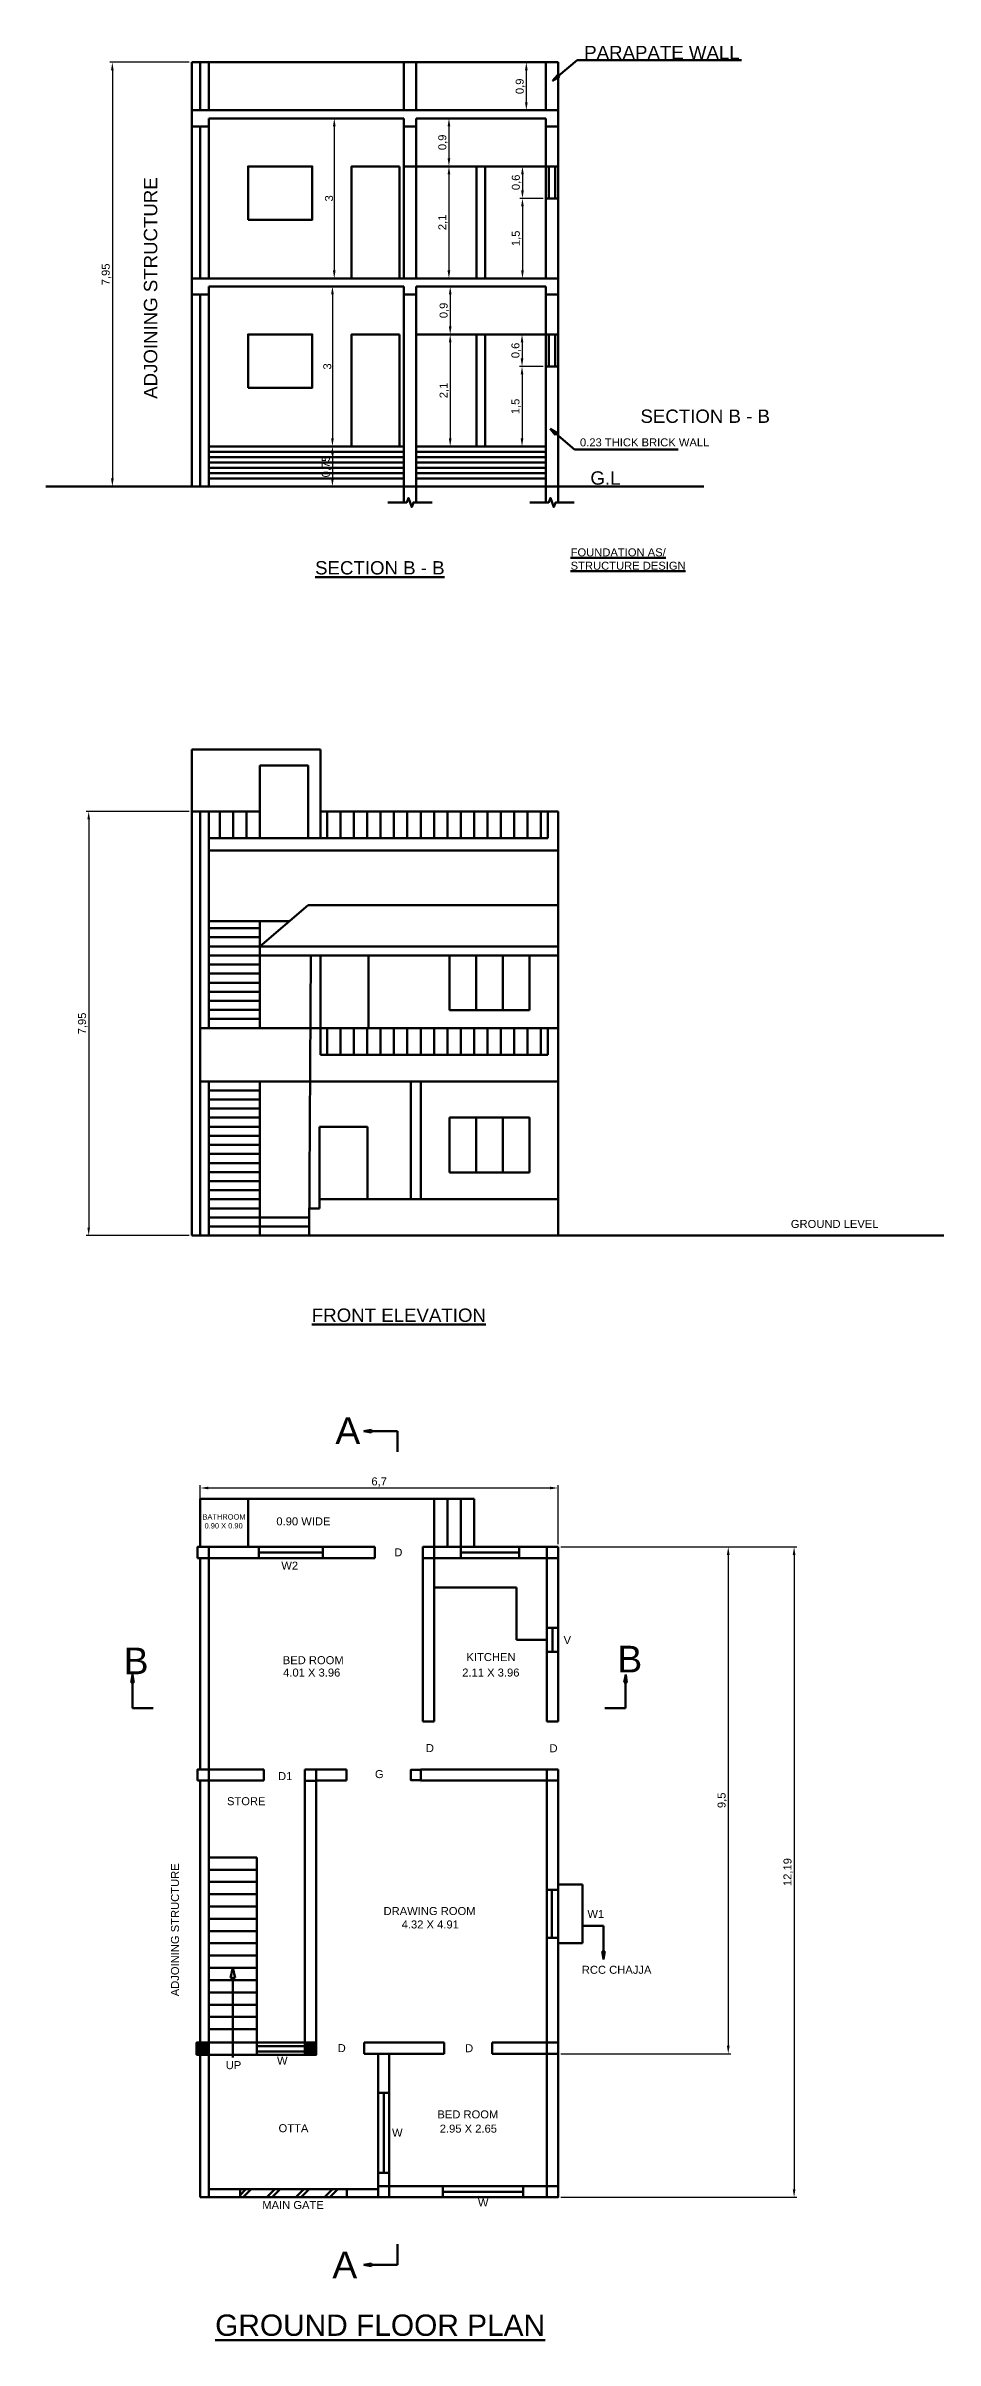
# Model space of a CAD drawing. Header units: metres. Extents: x 1078 to 2200, y 981 to 1979.
# Drawn here: x 1077.7 to 1094.35, y 981.43 to 1024.43 of the extents above; entities that cross this region are included whole.
import ezdxf

# ---------------------------------------------------------------- set-up
doc = ezdxf.new("R2010")
doc.units = ezdxf.units.M
doc.layers.add('wall', color=7, linetype='Continuous', lineweight=50, plot=False)
doc.styles.get("Standard").update_dxf_attribs({"font": 'arial.ttf'})
doc.dimstyles.new('ISO-25', dxfattribs={"dimtxt": 0.15, "dimasz": 0.15, "dimexe": 0.05, "dimexo": 0.05, "dimgap": 0.02, "dimtad": 1, "dimtxsty": 'Standard', "dimcen": 2.5, "dimadec": 0, "dimazin": 0, "dimtfac": 1, "dimtmove": 0, "dimatfit": 3, "dimfxl": 1, "dimarcsym": 0})
pattern_1 = [(0, (0, 0), (0, 6.985), [5.08, -1.905]), (90, (0, 0), (-6.985, 4e-16), [5.08, -1.905])]

# ---------------------------------------------------------------- blocks, each defined once
blk = doc.blocks.new('*D1')
at = {"layer": 'Defpoints', "color": 0, "transparency": 16777216}
for p in [(1087.294, 996.298), (1087.294, 986.798), (1090.48, 986.798)]:
    blk.add_point(p, dxfattribs=at)
at = {"layer": 'wall', "color": 0, "lineweight": -2, "transparency": 16777216}
for p, q in [((1087.344, 996.298), (1090.53, 996.298)), ((1090.48, 996.148), (1090.48, 986.948)), ((1087.344, 986.798), (1090.53, 986.798))]:
    blk.add_line(p, q, dxfattribs=at)
at = {"layer": 'wall', "color": 0, "transparency": 16777216}
for points in [[(1090.455, 996.148), (1090.505, 996.148), (1090.48, 996.298)], [(1090.455, 986.948), (1090.505, 986.948), (1090.48, 986.798)]]:
    blk.add_solid(points, dxfattribs=at)
at = {"layer": 'wall', "color": 0, "transparency": 16777216, "insert": (1090.369, 991.548), "char_height": 0.15, "attachment_point": 5, "rotation": 90}
blk.add_mtext('9,5', dxfattribs=at)
blk = doc.blocks.new('*D2')
at = {"layer": 'Defpoints', "color": 0, "transparency": 16777216}
for p in [(1087.294, 996.298), (1087.294, 984.108), (1091.713, 984.108)]:
    blk.add_point(p, dxfattribs=at)
at = {"layer": 'wall', "color": 0, "lineweight": -2, "transparency": 16777216}
for p, q in [((1087.344, 996.298), (1091.763, 996.298)), ((1091.713, 996.148), (1091.713, 984.258)), ((1087.344, 984.108), (1091.763, 984.108))]:
    blk.add_line(p, q, dxfattribs=at)
at = {"layer": 'wall', "color": 0, "transparency": 16777216}
for points in [[(1091.688, 996.148), (1091.738, 996.148), (1091.713, 996.298)], [(1091.688, 984.258), (1091.738, 984.258), (1091.713, 984.108)]]:
    blk.add_solid(points, dxfattribs=at)
at = {"layer": 'wall', "color": 0, "transparency": 16777216, "insert": (1091.603, 990.203), "char_height": 0.15, "attachment_point": 5, "rotation": 90}
blk.add_mtext('12,19', dxfattribs=at)
blk = doc.blocks.new('*D5')
at = {"layer": 'Defpoints', "color": 0, "transparency": 16777216}
for p in [(1087.294, 997.402), (1080.594, 996.298), (1087.294, 996.298)]:
    blk.add_point(p, dxfattribs=at)
at = {"layer": 'wall', "color": 0, "lineweight": -2, "transparency": 16777216}
for p, q in [((1080.594, 996.348), (1080.594, 997.452)), ((1080.744, 997.402), (1087.144, 997.402)), ((1087.294, 996.348), (1087.294, 997.452))]:
    blk.add_line(p, q, dxfattribs=at)
at = {"layer": 'wall', "color": 0, "transparency": 16777216}
for points in [[(1080.744, 997.427), (1080.744, 997.377), (1080.594, 997.402)], [(1087.144, 997.427), (1087.144, 997.377), (1087.294, 997.402)]]:
    blk.add_solid(points, dxfattribs=at)
at = {"layer": 'wall', "color": 0, "transparency": 16777216, "insert": (1083.944, 997.512), "char_height": 0.15, "attachment_point": 5}
blk.add_mtext('6,7', dxfattribs=at)
blk = doc.blocks.new('*D20')
at = {"layer": 'Defpoints', "color": 0, "transparency": 16777216}
for p in [(1080.434, 1010.083), (1078.505, 1002.133), (1080.434, 1002.133)]:
    blk.add_point(p, dxfattribs=at)
at = {"layer": 'wall', "color": 0, "lineweight": -2, "transparency": 16777216}
for p, q in [((1080.384, 1010.083), (1078.455, 1010.083)), ((1078.505, 1009.933), (1078.505, 1002.283)), ((1080.384, 1002.133), (1078.455, 1002.133))]:
    blk.add_line(p, q, dxfattribs=at)
at = {"layer": 'wall', "color": 0, "transparency": 16777216}
for points in [[(1078.48, 1009.933), (1078.53, 1009.933), (1078.505, 1010.083)], [(1078.48, 1002.283), (1078.53, 1002.283), (1078.505, 1002.133)]]:
    blk.add_solid(points, dxfattribs=at)
at = {"layer": 'wall', "color": 0, "transparency": 16777216, "insert": (1078.395, 1006.108), "char_height": 0.15, "attachment_point": 5, "rotation": 90}
blk.add_mtext('7,95', dxfattribs=at)
blk = doc.blocks.new('*D21')
at = {"layer": 'Defpoints', "color": 0, "transparency": 16777216}
for p in [(1087.064, 1022.173), (1086.627, 1021.573), (1087.064, 1021.573)]:
    blk.add_point(p, dxfattribs=at)
at = {"layer": 'wall', "color": 0, "lineweight": -2, "transparency": 16777216}
for p, q in [((1087.014, 1022.173), (1086.577, 1022.173)), ((1086.627, 1022.023), (1086.627, 1021.723)), ((1087.014, 1021.573), (1086.577, 1021.573))]:
    blk.add_line(p, q, dxfattribs=at)
at = {"layer": 'wall', "color": 0, "transparency": 16777216}
for points in [[(1086.602, 1022.023), (1086.652, 1022.023), (1086.627, 1022.173)], [(1086.602, 1021.723), (1086.652, 1021.723), (1086.627, 1021.573)]]:
    blk.add_solid(points, dxfattribs=at)
at = {"layer": 'wall', "color": 0, "transparency": 16777216, "insert": (1086.516, 1021.873), "char_height": 0.15, "attachment_point": 5, "rotation": 90}
blk.add_mtext('0,6', dxfattribs=at)
blk = doc.blocks.new('*D22')
at = {"layer": 'Defpoints', "color": 0, "transparency": 16777216}
for p in [(1087.064, 1021.573), (1086.627, 1020.073), (1087.064, 1020.073)]:
    blk.add_point(p, dxfattribs=at)
at = {"layer": 'wall', "color": 0, "lineweight": -2, "transparency": 16777216}
for p, q in [((1087.014, 1021.573), (1086.577, 1021.573)), ((1086.627, 1021.423), (1086.627, 1020.223)), ((1087.014, 1020.073), (1086.577, 1020.073))]:
    blk.add_line(p, q, dxfattribs=at)
at = {"layer": 'wall', "color": 0, "transparency": 16777216}
for points in [[(1086.602, 1021.423), (1086.652, 1021.423), (1086.627, 1021.573)], [(1086.602, 1020.223), (1086.652, 1020.223), (1086.627, 1020.073)]]:
    blk.add_solid(points, dxfattribs=at)
at = {"layer": 'wall', "color": 0, "transparency": 16777216, "insert": (1086.516, 1020.823), "char_height": 0.15, "attachment_point": 5, "rotation": 90}
blk.add_mtext('1,5', dxfattribs=at)
blk = doc.blocks.new('*D23')
at = {"layer": 'Defpoints', "color": 0, "transparency": 16777216}
for p in [(1085.769, 1022.173), (1085.25, 1020.073), (1085.769, 1020.073)]:
    blk.add_point(p, dxfattribs=at)
at = {"layer": 'wall', "color": 0, "lineweight": -2, "transparency": 16777216}
for p, q in [((1085.719, 1022.173), (1085.2, 1022.173)), ((1085.25, 1022.023), (1085.25, 1020.223)), ((1085.719, 1020.073), (1085.2, 1020.073))]:
    blk.add_line(p, q, dxfattribs=at)
at = {"layer": 'wall', "color": 0, "transparency": 16777216}
for points in [[(1085.225, 1022.023), (1085.275, 1022.023), (1085.25, 1022.173)], [(1085.225, 1020.223), (1085.275, 1020.223), (1085.25, 1020.073)]]:
    blk.add_solid(points, dxfattribs=at)
at = {"layer": 'wall', "color": 0, "transparency": 16777216, "insert": (1085.14, 1021.123), "char_height": 0.15, "attachment_point": 5, "rotation": 90}
blk.add_mtext('2,1', dxfattribs=at)
blk = doc.blocks.new('*D24')
at = {"layer": 'Defpoints', "color": 0, "transparency": 16777216}
for p in [(1087.064, 1023.073), (1085.25, 1022.173), (1087.064, 1022.173)]:
    blk.add_point(p, dxfattribs=at)
at = {"layer": 'wall', "color": 0, "lineweight": -2, "transparency": 16777216}
for p, q in [((1087.014, 1023.073), (1085.2, 1023.073)), ((1085.25, 1022.923), (1085.25, 1022.323)), ((1087.014, 1022.173), (1085.2, 1022.173))]:
    blk.add_line(p, q, dxfattribs=at)
at = {"layer": 'wall', "color": 0, "transparency": 16777216}
for points in [[(1085.225, 1022.923), (1085.275, 1022.923), (1085.25, 1023.073)], [(1085.225, 1022.323), (1085.275, 1022.323), (1085.25, 1022.173)]]:
    blk.add_solid(points, dxfattribs=at)
at = {"layer": 'wall', "color": 0, "transparency": 16777216, "insert": (1085.14, 1022.623), "char_height": 0.15, "attachment_point": 5, "rotation": 90}
blk.add_mtext('0,9', dxfattribs=at)
blk = doc.blocks.new('*D25')
at = {"layer": 'Defpoints', "color": 0, "transparency": 16777216}
for p in [(1087.294, 1024.123), (1086.699, 1023.223), (1087.294, 1023.223)]:
    blk.add_point(p, dxfattribs=at)
at = {"layer": 'wall', "color": 0, "lineweight": -2, "transparency": 16777216}
for p, q in [((1087.244, 1024.123), (1086.649, 1024.123)), ((1086.699, 1023.973), (1086.699, 1023.373)), ((1087.244, 1023.223), (1086.649, 1023.223))]:
    blk.add_line(p, q, dxfattribs=at)
at = {"layer": 'wall', "color": 0, "transparency": 16777216}
for points in [[(1086.674, 1023.973), (1086.724, 1023.973), (1086.699, 1024.123)], [(1086.674, 1023.373), (1086.724, 1023.373), (1086.699, 1023.223)]]:
    blk.add_solid(points, dxfattribs=at)
at = {"layer": 'wall', "color": 0, "transparency": 16777216, "insert": (1086.589, 1023.673), "char_height": 0.15, "attachment_point": 5, "rotation": 90}
blk.add_mtext('0,9', dxfattribs=at)
blk = doc.blocks.new('*D26')
at = {"layer": 'Defpoints', "color": 0, "transparency": 16777216}
for p in [(1087.064, 1019.023), (1086.619, 1018.423), (1087.064, 1018.423)]:
    blk.add_point(p, dxfattribs=at)
at = {"layer": 'wall', "color": 0, "lineweight": -2, "transparency": 16777216}
for p, q in [((1087.014, 1019.023), (1086.569, 1019.023)), ((1086.619, 1018.873), (1086.619, 1018.573)), ((1087.014, 1018.423), (1086.569, 1018.423))]:
    blk.add_line(p, q, dxfattribs=at)
at = {"layer": 'wall', "color": 0, "transparency": 16777216}
for points in [[(1086.594, 1018.873), (1086.644, 1018.873), (1086.619, 1019.023)], [(1086.594, 1018.573), (1086.644, 1018.573), (1086.619, 1018.423)]]:
    blk.add_solid(points, dxfattribs=at)
at = {"layer": 'wall', "color": 0, "transparency": 16777216, "insert": (1086.509, 1018.723), "char_height": 0.15, "attachment_point": 5, "rotation": 90}
blk.add_mtext('0,6', dxfattribs=at)
blk = doc.blocks.new('*D27')
at = {"layer": 'Defpoints', "color": 0, "transparency": 16777216}
for p in [(1087.064, 1018.423), (1086.619, 1016.923), (1087.064, 1016.923)]:
    blk.add_point(p, dxfattribs=at)
at = {"layer": 'wall', "color": 0, "lineweight": -2, "transparency": 16777216}
for p, q in [((1087.014, 1018.423), (1086.569, 1018.423)), ((1086.619, 1018.273), (1086.619, 1017.073)), ((1087.014, 1016.923), (1086.569, 1016.923))]:
    blk.add_line(p, q, dxfattribs=at)
at = {"layer": 'wall', "color": 0, "transparency": 16777216}
for points in [[(1086.594, 1018.273), (1086.644, 1018.273), (1086.619, 1018.423)], [(1086.594, 1017.073), (1086.644, 1017.073), (1086.619, 1016.923)]]:
    blk.add_solid(points, dxfattribs=at)
at = {"layer": 'wall', "color": 0, "transparency": 16777216, "insert": (1086.509, 1017.673), "char_height": 0.15, "attachment_point": 5, "rotation": 90}
blk.add_mtext('1,5', dxfattribs=at)
blk = doc.blocks.new('*D28')
at = {"layer": 'Defpoints', "color": 0, "transparency": 16777216}
for p in [(1085.769, 1019.023), (1085.274, 1016.923), (1085.769, 1016.923)]:
    blk.add_point(p, dxfattribs=at)
at = {"layer": 'wall', "color": 0, "lineweight": -2, "transparency": 16777216}
for p, q in [((1085.719, 1019.023), (1085.224, 1019.023)), ((1085.274, 1018.873), (1085.274, 1017.073)), ((1085.719, 1016.923), (1085.224, 1016.923))]:
    blk.add_line(p, q, dxfattribs=at)
at = {"layer": 'wall', "color": 0, "transparency": 16777216}
for points in [[(1085.249, 1018.873), (1085.299, 1018.873), (1085.274, 1019.023)], [(1085.249, 1017.073), (1085.299, 1017.073), (1085.274, 1016.923)]]:
    blk.add_solid(points, dxfattribs=at)
at = {"layer": 'wall', "color": 0, "transparency": 16777216, "insert": (1085.164, 1017.973), "char_height": 0.15, "attachment_point": 5, "rotation": 90}
blk.add_mtext('2,1', dxfattribs=at)
blk = doc.blocks.new('*D29')
at = {"layer": 'Defpoints', "color": 0, "transparency": 16777216}
for p in [(1087.064, 1019.923), (1085.274, 1019.023), (1087.064, 1019.023)]:
    blk.add_point(p, dxfattribs=at)
at = {"layer": 'wall', "color": 0, "lineweight": -2, "transparency": 16777216}
for p, q in [((1087.014, 1019.923), (1085.224, 1019.923)), ((1085.274, 1019.773), (1085.274, 1019.173)), ((1087.014, 1019.023), (1085.224, 1019.023))]:
    blk.add_line(p, q, dxfattribs=at)
at = {"layer": 'wall', "color": 0, "transparency": 16777216}
for points in [[(1085.249, 1019.773), (1085.299, 1019.773), (1085.274, 1019.923)], [(1085.249, 1019.173), (1085.299, 1019.173), (1085.274, 1019.023)]]:
    blk.add_solid(points, dxfattribs=at)
at = {"layer": 'wall', "color": 0, "transparency": 16777216, "insert": (1085.164, 1019.473), "char_height": 0.15, "attachment_point": 5, "rotation": 90}
blk.add_mtext('0,9', dxfattribs=at)
blk = doc.blocks.new('*D30')
at = {"layer": 'Defpoints', "color": 0, "transparency": 16777216}
for p in [(1084.404, 1023.073), (1083.103, 1020.073), (1084.404, 1020.073)]:
    blk.add_point(p, dxfattribs=at)
at = {"layer": 'wall', "color": 0, "lineweight": -2, "transparency": 16777216}
for p, q in [((1084.354, 1023.073), (1083.053, 1023.073)), ((1083.103, 1022.923), (1083.103, 1020.223)), ((1084.354, 1020.073), (1083.053, 1020.073))]:
    blk.add_line(p, q, dxfattribs=at)
at = {"layer": 'wall', "color": 0, "transparency": 16777216}
for points in [[(1083.078, 1022.923), (1083.128, 1022.923), (1083.103, 1023.073)], [(1083.078, 1020.223), (1083.128, 1020.223), (1083.103, 1020.073)]]:
    blk.add_solid(points, dxfattribs=at)
at = {"layer": 'wall', "color": 0, "transparency": 16777216, "insert": (1083.006, 1021.573), "char_height": 0.15, "attachment_point": 5, "rotation": 90}
blk.add_mtext('3', dxfattribs=at)
blk = doc.blocks.new('*D31')
at = {"layer": 'Defpoints', "color": 0, "transparency": 16777216}
for p in [(1084.404, 1019.923), (1083.069, 1016.923), (1084.404, 1016.923)]:
    blk.add_point(p, dxfattribs=at)
at = {"layer": 'wall', "color": 0, "lineweight": -2, "transparency": 16777216}
for p, q in [((1084.354, 1019.923), (1083.019, 1019.923)), ((1083.069, 1019.773), (1083.069, 1017.073)), ((1084.354, 1016.923), (1083.019, 1016.923))]:
    blk.add_line(p, q, dxfattribs=at)
at = {"layer": 'wall', "color": 0, "transparency": 16777216}
for points in [[(1083.044, 1019.773), (1083.094, 1019.773), (1083.069, 1019.923)], [(1083.044, 1017.073), (1083.094, 1017.073), (1083.069, 1016.923)]]:
    blk.add_solid(points, dxfattribs=at)
at = {"layer": 'wall', "color": 0, "transparency": 16777216, "insert": (1082.973, 1018.423), "char_height": 0.15, "attachment_point": 5, "rotation": 90}
blk.add_mtext('3', dxfattribs=at)
blk = doc.blocks.new('*D32')
at = {"layer": 'Defpoints', "color": 0, "transparency": 16777216}
for p in [(1083.069, 1016.923), (1083.069, 1016.173), (1083.069, 1016.173)]:
    blk.add_point(p, dxfattribs=at)
at = {"layer": 'wall', "color": 0, "lineweight": -2, "transparency": 16777216}
blk.add_line((1083.069, 1016.773), (1083.069, 1016.323), dxfattribs=at)
at = {"layer": 'wall', "color": 0, "transparency": 16777216}
for points in [[(1083.044, 1016.773), (1083.094, 1016.773), (1083.069, 1016.923)], [(1083.044, 1016.323), (1083.094, 1016.323), (1083.069, 1016.173)]]:
    blk.add_solid(points, dxfattribs=at)
at = {"layer": 'wall', "color": 0, "transparency": 16777216, "insert": (1082.959, 1016.548), "char_height": 0.15, "attachment_point": 5, "rotation": 90}
blk.add_mtext('0,75', dxfattribs=at)
blk = doc.blocks.new('*D34')
at = {"layer": 'Defpoints', "color": 0, "transparency": 16777216}
for p in [(1080.434, 1024.123), (1078.948, 1016.173), (1080.434, 1016.173)]:
    blk.add_point(p, dxfattribs=at)
at = {"layer": 'wall', "color": 0, "lineweight": -2, "transparency": 16777216}
for p, q in [((1080.384, 1024.123), (1078.898, 1024.123)), ((1078.948, 1023.973), (1078.948, 1016.323)), ((1080.384, 1016.173), (1078.898, 1016.173))]:
    blk.add_line(p, q, dxfattribs=at)
at = {"layer": 'wall', "color": 0, "transparency": 16777216}
for points in [[(1078.923, 1023.973), (1078.973, 1023.973), (1078.948, 1024.123)], [(1078.923, 1016.323), (1078.973, 1016.323), (1078.948, 1016.173)]]:
    blk.add_solid(points, dxfattribs=at)
at = {"layer": 'wall', "color": 0, "transparency": 16777216, "insert": (1078.838, 1020.148), "char_height": 0.15, "attachment_point": 5, "rotation": 90}
blk.add_mtext('7,95', dxfattribs=at)

msp = doc.modelspace()

# ---------------------------------------------------------------- hatches: boundary and pattern name
at = {"layer": 'wall', "true_color": 0x000000}
h = msp.add_hatch(dxfattribs=at)
h.set_pattern_fill('ANGLE', color=18)
h.set_pattern_definition([(0, (-4.552, -0.674), (0, 6.985), [5.08, -1.905]), (90, (-4.552, -0.674), (-6.985, 4e-16), [5.08, -1.905])])
h.paths.add_polyline_path([(1085.93, 1022.173), (1085.769, 1022.173), (1085.769, 1020.073), (1085.93, 1020.073)])
h = msp.add_hatch(dxfattribs=at)
h.set_pattern_fill('ANGLE', color=18)
h.set_pattern_definition([(0, (-16.584, -1.32), (0, 6.985), [5.08, -1.905]), (90, (-16.584, -1.32), (-6.985, 4e-16), [5.08, -1.905])])
h.paths.add_polyline_path([(1087.239, 1022.173), (1087.119, 1022.173), (1087.119, 1021.573), (1087.239, 1021.573)])
h = msp.add_hatch(dxfattribs=at)
h.set_pattern_fill('ANGLE', color=18)
h.set_pattern_definition([(0, (1.231, -2.779), (0, 6.985), [5.08, -1.905]), (90, (1.231, -2.779), (-6.985, 4e-16), [5.08, -1.905])])
h.paths.add_polyline_path([(1091.713, 1020.068), (1091.552, 1020.068), (1091.552, 1017.968), (1091.713, 1017.968)])
h = msp.add_hatch(dxfattribs=at)
h.set_pattern_fill('ANGLE', color=18)
h.set_pattern_definition([(0, (8.455, -3.647), (0, 6.985), [5.08, -1.905]), (90, (8.455, -3.647), (-6.985, 4e-16), [5.08, -1.905])])
h.paths.add_polyline_path([(1085.929, 1019.023), (1085.769, 1019.023), (1085.769, 1016.923), (1085.929, 1016.923)])
h = msp.add_hatch(dxfattribs=at)
h.set_pattern_fill('ANGLE', color=18)
h.set_pattern_definition([(0, (-1.2135, 0.271), (0, 6.985), [5.08, -1.905]), (90, (-1.2135, 0.271), (-6.985, 4e-16), [5.08, -1.905])])
h.paths.add_polyline_path([(1087.239, 1019.023), (1087.119, 1019.023), (1087.119, 1018.423), (1087.239, 1018.423)])
h = msp.add_hatch(dxfattribs=at)
h.set_pattern_fill('ANGLE', color=18)
h.set_pattern_definition([(0, (0, -2.3705), (0, 6.985), [5.08, -1.905]), (90, (0, -2.3705), (-6.985, 4e-16), [5.08, -1.905])])
h.paths.add_polyline_path([(1082.614, 1008.323), (1081.709, 1007.553), (1082.614, 1007.553)])
h = msp.add_hatch(dxfattribs=at)
h.set_pattern_fill('ANGLE', color=18)
h.set_pattern_definition([(0, (-161.3285, -98.4914), (0, 6.985), [5.08, -1.905]), (90, (-161.3285, -98.4914), (-6.985, 4e-16), [5.08, -1.905])])
h.paths.add_polyline_path([(1087.294, 1008.323), (1082.614, 1008.323), (1082.614, 1007.553), (1087.294, 1007.553)])
h = msp.add_hatch(color=18, dxfattribs=at)
h.dxf.hatch_style = 1
h.paths.add_polyline_path([(1080.754, 987.008), (1080.524, 987.008), (1080.524, 986.778), (1080.754, 986.778)])
h = msp.add_hatch(dxfattribs=at)
h.set_pattern_fill('ANGLE', color=18)
h.set_pattern_definition(pattern_1)
h.paths.add_polyline_path([(1082.764, 986.943), (1081.654, 986.943), (1081.654, 986.843), (1082.764, 986.843)])
h = msp.add_hatch(dxfattribs=at)
h.set_pattern_fill('ANGLE', color=18)
h.set_pattern_definition(pattern_1)
h.paths.add_polyline_path([(1082.764, 986.943), (1081.654, 986.943), (1081.654, 986.843), (1082.764, 986.843)])
h = msp.add_hatch(dxfattribs=at)
h.set_pattern_fill('ANGLE', color=18)
h.set_pattern_definition(pattern_1)
h.paths.add_polyline_path([(1082.554, 986.943), (1081.654, 986.943), (1081.654, 986.843), (1082.554, 986.843)])
h = msp.add_hatch(color=18, dxfattribs=at)
h.dxf.hatch_style = 1
h.paths.add_polyline_path([(1082.554, 986.778), (1082.764, 986.778), (1082.764, 987.008), (1082.554, 987.008)])

# ---------------------------------------------------------------- linework, layer by layer
at = {"layer": 'wall'}
for p, q in [((1080.434, 1016.173), (1080.434, 1024.123)), ((1080.434, 1024.123), (1087.294, 1024.123)), ((1080.594, 1024.123), (1080.594, 1023.223)), ((1080.754, 1024.123), (1080.754, 1023.223)), ((1084.404, 1024.123), (1084.404, 1023.223)), ((1084.634, 1024.123), (1084.634, 1023.223)), ((1087.064, 1023.223), (1087.064, 1024.123)), ((1087.19, 1023.773), (1087.287, 1023.889)), ((1087.319, 1023.85), (1087.19, 1023.773)), ((1087.287, 1023.889), (1087.319, 1023.85)), ((1087.294, 1024.123), (1087.294, 1016.173)), ((1087.303, 1023.87), (1087.649, 1024.161)), ((1087.649, 1024.161), (1088.049, 1024.161)), ((1088.049, 1024.161), (1090.73, 1024.161)), ((1080.434, 1023.223), (1087.294, 1023.223)), ((1080.754, 1023.073), (1084.404, 1023.073)), ((1080.754, 1023.073), (1080.754, 1020.073)), ((1084.404, 1023.073), (1084.404, 1020.073)), ((1084.634, 1023.073), (1084.634, 1020.073)), ((1084.634, 1023.073), (1087.064, 1023.073)), ((1087.064, 1020.073), (1087.064, 1023.073)), ((1080.434, 1022.923), (1080.754, 1022.923)), ((1080.594, 1022.923), (1080.594, 1020.073)), ((1084.404, 1022.923), (1084.634, 1022.923)), ((1087.064, 1022.923), (1087.294, 1022.923)), ((1084.404, 1022.173), (1087.294, 1022.173)), ((1087.064, 1021.573), (1087.294, 1021.573)), ((1080.434, 1020.073), (1087.294, 1020.073)), ((1085.769, 1020.073), (1085.849, 1020.073)), ((1080.434, 1019.773), (1080.754, 1019.773)), ((1080.594, 1019.773), (1080.594, 1016.173)), ((1080.754, 1019.923), (1084.404, 1019.923)), ((1080.754, 1019.923), (1080.754, 1016.173)), ((1084.404, 1019.923), (1084.404, 1016.173)), ((1084.404, 1019.773), (1084.634, 1019.773)), ((1084.634, 1019.923), (1087.064, 1019.923)), ((1084.634, 1019.923), (1084.634, 1016.173)), ((1087.064, 1016.173), (1087.064, 1019.923)), ((1087.064, 1019.773), (1087.294, 1019.773)), ((1084.634, 1019.023), (1085.769, 1019.023)), ((1085.929, 1019.023), (1087.294, 1019.023)), ((1087.294, 1018.423), (1087.064, 1018.423)), ((1087.273, 1017.176), (1087.145, 1017.254)), ((1087.145, 1017.254), (1087.241, 1017.138)), ((1087.241, 1017.138), (1087.273, 1017.176)), ((1087.257, 1017.157), (1087.604, 1016.866)), ((1080.754, 1016.923), (1084.404, 1016.923)), ((1080.754, 1016.823), (1084.404, 1016.823)), ((1080.754, 1016.723), (1084.404, 1016.723)), ((1080.754, 1016.623), (1084.404, 1016.623)), ((1080.754, 1016.523), (1084.404, 1016.523)), ((1084.634, 1016.923), (1087.064, 1016.923)), ((1084.634, 1016.823), (1087.064, 1016.823)), ((1084.634, 1016.723), (1087.064, 1016.723)), ((1084.634, 1016.623), (1087.064, 1016.623)), ((1084.634, 1016.523), (1087.064, 1016.523)), ((1087.604, 1016.866), (1088.003, 1016.866)), ((1088.003, 1016.866), (1089.543, 1016.866)), ((1080.434, 1016.173), (1077.704, 1016.173)), ((1080.434, 1016.173), (1090.022, 1016.173)), ((1080.754, 1016.423), (1084.404, 1016.423)), ((1080.754, 1016.323), (1084.404, 1016.323)), ((1084.404, 1016.173), (1084.404, 1015.873)), ((1084.634, 1016.423), (1087.064, 1016.423)), ((1084.634, 1016.323), (1087.064, 1016.323)), ((1084.634, 1016.173), (1084.634, 1015.873)), ((1087.064, 1016.173), (1087.064, 1015.873)), ((1087.294, 1016.173), (1087.294, 1015.873)), ((1084.404, 1015.873), (1084.104, 1015.873)), ((1084.634, 1015.873), (1084.934, 1015.873)), ((1087.064, 1015.873), (1086.764, 1015.873)), ((1087.294, 1015.873), (1087.594, 1015.873)), ((1080.434, 1010.083), (1080.434, 1011.243)), ((1082.844, 1011.243), (1080.434, 1011.243)), ((1081.709, 1009.583), (1081.709, 1010.943)), ((1080.434, 1002.133), (1080.434, 1010.083)), ((1081.709, 1010.083), (1080.434, 1010.083)), ((1080.594, 1002.133), (1080.594, 1010.083)), ((1080.754, 1008.023), (1080.754, 1010.083)), ((1080.959, 1009.583), (1080.959, 1010.083)), ((1081.209, 1010.083), (1081.209, 1009.583)), ((1081.459, 1009.583), (1081.459, 1010.083)), ((1087.294, 1010.083), (1082.844, 1010.083)), ((1082.846, 1010.083), (1082.846, 1009.583)), ((1082.971, 1009.583), (1082.971, 1010.083)), ((1083.221, 1010.083), (1083.221, 1009.583)), ((1083.471, 1009.583), (1083.471, 1010.083)), ((1083.721, 1010.083), (1083.721, 1009.583)), ((1083.971, 1009.583), (1083.971, 1010.083)), ((1084.221, 1010.083), (1084.221, 1009.583)), ((1084.471, 1009.583), (1084.471, 1010.083)), ((1084.721, 1010.083), (1084.721, 1009.583)), ((1084.971, 1009.583), (1084.971, 1010.083)), ((1085.221, 1010.083), (1085.221, 1009.583)), ((1085.471, 1009.583), (1085.471, 1010.083)), ((1085.721, 1010.083), (1085.721, 1009.583)), ((1085.971, 1009.583), (1085.971, 1010.083)), ((1086.221, 1010.083), (1086.221, 1009.583)), ((1086.471, 1009.583), (1086.471, 1010.083)), ((1086.721, 1010.083), (1086.721, 1009.583)), ((1086.971, 1009.583), (1086.971, 1010.083)), ((1087.104, 1010.083), (1087.104, 1009.583)), ((1087.294, 1010.083), (1087.294, 1002.133)), ((1080.754, 1009.583), (1087.104, 1009.583)), ((1080.754, 1009.353), (1087.294, 1009.353)), ((1081.709, 1009.583), (1081.459, 1009.583)), ((1080.754, 1006.023), (1080.754, 1008.023)), ((1080.754, 1006.023), (1080.754, 1008.023)), ((1080.754, 1008.023), (1081.654, 1008.023)), ((1081.654, 1008.023), (1082.262, 1008.023)), ((1081.709, 1007.553), (1082.614, 1008.323)), ((1081.709, 1006.023), (1081.709, 1008.023)), ((1080.754, 1007.893), (1081.709, 1007.893)), ((1080.754, 1007.723), (1081.709, 1007.723)), ((1080.754, 1007.553), (1081.709, 1007.553)), ((1081.709, 1007.553), (1087.294, 1007.553)), ((1080.754, 1007.383), (1081.709, 1007.383)), ((1080.754, 1007.213), (1081.709, 1007.213)), ((1081.654, 1007.383), (1087.294, 1007.383)), ((1082.632, 1002.133), (1082.664, 1007.383)), ((1082.846, 1006.023), (1082.846, 1007.383)), ((1083.746, 1007.383), (1083.746, 1006.023)), ((1085.259, 1006.358), (1085.259, 1007.383)), ((1085.259, 1007.383), (1086.759, 1007.383)), ((1085.759, 1007.383), (1085.759, 1006.358)), ((1086.259, 1006.358), (1086.259, 1007.383)), ((1086.759, 1007.383), (1086.759, 1006.358)), ((1080.754, 1007.043), (1081.709, 1007.043)), ((1080.754, 1006.873), (1081.709, 1006.873)), ((1080.754, 1006.703), (1081.709, 1006.703)), ((1080.754, 1006.533), (1081.709, 1006.533)), ((1080.754, 1006.363), (1081.709, 1006.363)), ((1080.754, 1006.193), (1081.709, 1006.193)), ((1086.759, 1006.358), (1085.259, 1006.358)), ((1080.594, 1006.023), (1081.654, 1006.023)), ((1080.754, 1006.023), (1087.294, 1006.023)), ((1082.846, 1006.023), (1082.846, 1005.523)), ((1082.971, 1005.523), (1082.971, 1006.023)), ((1083.221, 1006.023), (1083.221, 1005.523)), ((1083.471, 1005.523), (1083.471, 1006.023)), ((1083.721, 1006.023), (1083.721, 1005.523)), ((1083.971, 1005.523), (1083.971, 1006.023)), ((1084.221, 1006.023), (1084.221, 1005.523)), ((1084.471, 1005.523), (1084.471, 1006.023)), ((1084.721, 1006.023), (1084.721, 1005.523)), ((1084.971, 1005.523), (1084.971, 1006.023)), ((1085.221, 1006.023), (1085.221, 1005.523)), ((1085.471, 1005.523), (1085.471, 1006.023)), ((1085.721, 1006.023), (1085.721, 1005.523)), ((1085.971, 1005.523), (1085.971, 1006.023)), ((1086.221, 1006.023), (1086.221, 1005.523)), ((1086.471, 1005.523), (1086.471, 1006.023)), ((1086.721, 1006.023), (1086.721, 1005.523)), ((1086.971, 1005.523), (1086.971, 1006.023)), ((1087.104, 1006.023), (1087.104, 1005.523)), ((1082.846, 1005.523), (1087.104, 1005.523)), ((1080.594, 1005.023), (1080.754, 1005.023)), ((1080.754, 1002.133), (1080.754, 1005.023)), ((1080.754, 1002.133), (1080.754, 1005.023)), ((1080.754, 1005.023), (1081.709, 1005.023)), ((1081.709, 1002.133), (1081.709, 1005.023)), ((1081.709, 1005.023), (1087.294, 1005.023)), ((1084.534, 1002.813), (1084.534, 1005.023)), ((1084.724, 1002.813), (1084.724, 1005.023)), ((1080.754, 1004.853), (1081.709, 1004.853)), ((1080.754, 1004.683), (1081.709, 1004.683)), ((1080.754, 1004.513), (1081.709, 1004.513)), ((1080.754, 1004.343), (1081.709, 1004.343)), ((1080.754, 1004.173), (1081.709, 1004.173)), ((1082.825, 1002.813), (1082.825, 1004.173)), ((1082.825, 1004.173), (1083.725, 1004.173)), ((1083.725, 1004.173), (1083.725, 1002.813)), ((1085.259, 1003.318), (1085.259, 1004.343)), ((1085.259, 1004.343), (1086.759, 1004.343)), ((1085.759, 1004.343), (1085.759, 1003.318)), ((1086.259, 1003.318), (1086.259, 1004.343)), ((1086.759, 1004.343), (1086.759, 1003.318)), ((1080.754, 1004.003), (1081.709, 1004.003)), ((1080.754, 1003.833), (1081.709, 1003.833)), ((1080.754, 1003.663), (1081.709, 1003.663)), ((1080.754, 1003.493), (1081.709, 1003.493)), ((1080.754, 1003.323), (1081.709, 1003.323)), ((1086.759, 1003.318), (1085.259, 1003.318)), ((1080.754, 1003.153), (1081.709, 1003.153)), ((1080.754, 1002.983), (1081.709, 1002.983)), ((1080.754, 1002.813), (1081.709, 1002.813)), ((1082.825, 1002.813), (1087.294, 1002.813)), ((1082.825, 1002.643), (1082.825, 1002.813)), ((1080.754, 1002.643), (1081.709, 1002.643)), ((1080.754, 1002.473), (1082.634, 1002.473)), ((1082.635, 1002.643), (1082.744, 1002.643)), ((1082.635, 1002.643), (1082.825, 1002.643)), ((1080.434, 1002.133), (1099.319, 1002.133)), ((1080.754, 1002.303), (1082.633, 1002.303)), ((1083.803, 998.493), (1083.655, 998.47)), ((1083.655, 998.47), (1083.803, 998.443)), ((1083.803, 998.443), (1083.803, 998.493)), ((1083.803, 998.468), (1084.287, 998.468)), ((1084.287, 998.468), (1084.287, 998.08)), ((1085.724, 997.198), (1080.594, 997.198)), ((1080.594, 996.298), (1080.594, 997.198)), ((1084.974, 996.088), (1084.974, 997.198)), ((1085.224, 996.298), (1085.224, 997.198)), ((1085.474, 996.298), (1085.474, 997.198)), ((1085.724, 996.298), (1085.724, 997.198)), ((1083.864, 996.298), (1080.594, 996.298)), ((1080.594, 996.088), (1080.594, 992.128)), ((1080.754, 996.088), (1083.864, 996.088)), ((1080.754, 996.088), (1080.754, 984.108)), ((1081.689, 996.088), (1081.689, 996.298)), ((1081.689, 996.193), (1082.889, 996.193)), ((1082.889, 996.298), (1082.889, 996.088)), ((1083.864, 996.298), (1083.864, 996.088)), ((1084.954, 996.088), (1084.764, 996.088)), ((1084.764, 996.088), (1084.764, 993.028)), ((1087.084, 996.088), (1084.954, 996.088)), ((1087.294, 996.298), (1084.974, 996.298)), ((1084.974, 993.028), (1084.974, 996.088)), ((1085.474, 996.298), (1085.474, 996.088)), ((1086.019, 996.193), (1085.474, 996.193)), ((1086.019, 996.193), (1086.565, 996.193)), ((1086.565, 996.088), (1086.565, 996.298)), ((1087.084, 996.088), (1087.084, 993.028)), ((1087.294, 993.028), (1087.294, 996.298)), ((1084.974, 995.538), (1086.514, 995.538)), ((1086.514, 994.558), (1086.514, 995.538)), ((1087.084, 994.783), (1087.294, 994.783)), ((1087.189, 994.783), (1087.189, 994.333)), ((1087.084, 994.558), (1086.514, 994.558)), ((1087.084, 994.333), (1087.294, 994.333)), ((1079.301, 993.758), (1079.324, 993.906)), ((1079.351, 993.758), (1079.301, 993.758)), ((1079.324, 993.906), (1079.351, 993.758)), ((1079.326, 993.758), (1079.326, 993.274)), ((1088.561, 993.906), (1088.534, 993.758)), ((1088.534, 993.758), (1088.584, 993.758)), ((1088.559, 993.758), (1088.559, 993.274)), ((1088.584, 993.758), (1088.561, 993.906)), ((1079.326, 993.274), (1079.714, 993.274)), ((1084.764, 993.028), (1084.974, 993.028)), ((1087.084, 993.028), (1087.294, 993.028)), ((1088.559, 993.274), (1088.171, 993.274)), ((1081.784, 992.128), (1080.754, 992.128)), ((1081.784, 992.128), (1081.784, 991.918)), ((1083.334, 992.128), (1082.554, 992.128)), ((1082.554, 992.128), (1082.554, 987.008)), ((1083.334, 991.918), (1083.334, 992.128)), ((1087.064, 992.128), (1084.724, 992.128)), ((1084.724, 992.128), (1084.724, 991.918)), ((1087.294, 992.128), (1087.064, 992.128)), ((1087.294, 984.108), (1087.294, 992.128)), ((1080.594, 991.918), (1080.594, 987.008)), ((1081.784, 991.918), (1080.754, 991.918)), ((1082.764, 991.918), (1082.764, 986.778)), ((1083.334, 991.918), (1082.764, 991.918)), ((1087.084, 991.918), (1084.724, 991.918)), ((1087.084, 991.918), (1087.084, 986.988)), ((1081.654, 990.478), (1080.754, 990.478)), ((1081.654, 990.478), (1080.754, 990.478)), ((1081.654, 990.478), (1081.654, 986.778)), ((1081.654, 990.248), (1080.754, 990.248)), ((1081.654, 990.018), (1080.754, 990.018)), ((1087.294, 989.873), (1087.084, 989.873)), ((1087.179, 989.873), (1087.179, 988.973)), ((1087.294, 989.973), (1087.754, 989.973)), ((1087.754, 989.973), (1087.754, 988.873)), ((1081.654, 989.788), (1080.754, 989.788)), ((1081.654, 989.558), (1080.754, 989.558)), ((1081.654, 989.328), (1080.754, 989.328)), ((1081.654, 989.098), (1080.754, 989.098)), ((1088.143, 989.198), (1087.754, 989.198)), ((1088.143, 988.714), (1088.143, 989.198)), ((1081.654, 988.868), (1080.754, 988.868)), ((1081.654, 988.638), (1080.754, 988.638)), ((1087.294, 988.973), (1087.084, 988.973)), ((1087.754, 988.873), (1087.294, 988.873)), ((1088.118, 988.714), (1088.168, 988.714)), ((1088.145, 988.566), (1088.118, 988.714)), ((1088.168, 988.714), (1088.145, 988.566)), ((1081.654, 988.408), (1080.754, 988.408)), ((1081.654, 988.178), (1080.754, 988.178)), ((1081.204, 988.408), (1081.159, 988.219)), ((1081.159, 988.219), (1081.249, 988.219)), ((1081.204, 988.408), (1081.249, 988.219)), ((1081.204, 986.729), (1081.204, 988.219)), ((1081.654, 987.948), (1080.754, 987.948)), ((1081.654, 987.718), (1080.754, 987.718)), ((1081.654, 987.488), (1080.754, 987.488)), ((1081.654, 987.258), (1080.754, 987.258)), ((1082.554, 987.008), (1080.754, 987.008)), ((1082.554, 986.943), (1081.654, 986.943)), ((1082.554, 986.843), (1081.654, 986.843)), ((1082.554, 987.008), (1082.554, 986.778)), ((1083.665, 987.008), (1085.159, 987.008)), ((1083.665, 987.008), (1083.665, 986.798)), ((1085.159, 987.008), (1085.159, 986.798)), ((1086.059, 987.008), (1086.059, 986.798)), ((1086.059, 987.008), (1087.084, 987.008)), ((1087.084, 986.988), (1087.084, 986.738)), ((1080.594, 986.778), (1080.594, 984.108)), ((1082.764, 986.778), (1080.754, 986.778)), ((1082.744, 986.778), (1082.764, 986.778)), ((1085.159, 986.798), (1083.665, 986.798)), ((1083.924, 986.798), (1083.924, 984.258)), ((1084.134, 986.798), (1084.134, 984.318)), ((1087.084, 986.798), (1086.059, 986.798)), ((1087.084, 986.738), (1087.084, 984.318)), ((1084.134, 986.064), (1083.924, 986.064)), ((1084.029, 986.064), (1084.029, 984.564)), ((1084.134, 984.564), (1083.924, 984.564)), ((1084.134, 984.318), (1087.084, 984.318)), ((1085.139, 984.318), (1085.139, 984.108)), ((1086.639, 984.318), (1086.639, 984.108)), ((1080.594, 984.108), (1087.294, 984.108)), ((1080.754, 984.258), (1083.924, 984.258)), ((1081.339, 984.258), (1081.339, 984.108)), ((1081.339, 984.15), (1081.448, 984.258)), ((1081.548, 984.258), (1081.398, 984.108)), ((1081.842, 984.108), (1081.992, 984.258)), ((1082.092, 984.258), (1081.942, 984.108)), ((1082.382, 984.108), (1082.532, 984.258)), ((1082.632, 984.258), (1082.482, 984.108)), ((1082.922, 984.108), (1083.072, 984.258)), ((1083.172, 984.258), (1083.022, 984.108)), ((1083.339, 984.258), (1083.339, 984.108)), ((1085.139, 984.213), (1086.639, 984.213)), ((1084.287, 982.843), (1084.287, 983.231)), ((1083.655, 982.841), (1083.803, 982.868)), ((1083.803, 982.818), (1083.655, 982.841)), ((1083.803, 982.868), (1083.803, 982.818)), ((1083.803, 982.843), (1084.287, 982.843))]:
    msp.add_line(p, q, dxfattribs=at)
for points in [[(1081.49, 1021.173), (1082.69, 1021.173), (1082.69, 1022.173), (1081.49, 1022.173)], [(1084.326, 1022.173), (1083.426, 1022.173), (1083.426, 1020.073), (1084.326, 1020.073)], [(1085.93, 1020.073), (1085.769, 1020.073), (1085.769, 1022.173), (1085.93, 1022.173)], [(1087.119, 1021.573), (1087.239, 1021.573), (1087.239, 1022.173), (1087.119, 1022.173)], [(1081.49, 1018.023), (1082.69, 1018.023), (1082.69, 1019.023), (1081.49, 1019.023)], [(1084.326, 1019.023), (1083.426, 1019.023), (1083.426, 1016.923), (1084.326, 1016.923)], [(1085.929, 1019.023), (1085.769, 1019.023), (1085.769, 1016.923), (1085.929, 1016.923)], [(1087.239, 1019.023), (1087.119, 1019.023), (1087.119, 1018.423), (1087.239, 1018.423)], [(1080.544, 996.088), (1080.754, 996.088), (1080.754, 996.298), (1080.544, 996.298)], [(1087.294, 996.298), (1087.084, 996.298), (1087.084, 996.088), (1087.294, 996.088)], [(1080.544, 991.918), (1080.754, 991.918), (1080.754, 992.128), (1080.544, 992.128)], [(1087.294, 992.128), (1087.084, 992.128), (1087.084, 991.918), (1087.294, 991.918)], [(1084.724, 991.888), (1084.724, 991.888)], [(1080.524, 986.778), (1080.754, 986.778), (1080.754, 987.008), (1080.524, 987.008)], [(1087.084, 987.008), (1087.294, 987.008), (1087.294, 986.798), (1087.084, 986.798)], [(1083.924, 984.108), (1084.134, 984.108), (1084.134, 984.318), (1083.924, 984.318)], [(1087.084, 984.318), (1087.294, 984.318), (1087.294, 984.108), (1087.084, 984.108)]]:
    msp.add_lwpolyline(points, close=True, dxfattribs=at)
at = {"layer": 'wall', "linetype": 'Continuous'}
for points in [[(1084.404, 1015.873), (1084.46, 1015.873), (1084.491, 1015.96), (1084.554, 1015.787), (1084.586, 1015.873), (1084.634, 1015.873)], [(1087.064, 1015.873), (1087.12, 1015.873), (1087.151, 1015.96), (1087.214, 1015.787), (1087.246, 1015.873), (1087.294, 1015.873)]]:
    msp.add_lwpolyline(points, dxfattribs=at)
at = {"layer": 'wall'}
for points in [[(1081.709, 1010.943), (1082.614, 1010.943), (1082.614, 1009.583)], [(1082.844, 1011.243), (1082.844, 1010.083)], [(1082.614, 1007.553), (1082.614, 1007.553), (1087.294, 1007.553), (1087.294, 1008.323), (1082.614, 1008.323)], [(1080.594, 996.298), (1081.494, 996.298), (1081.494, 997.198)], [(1084.764, 996.088), (1084.764, 996.298), (1084.974, 996.298)], [(1082.554, 991.915), (1082.764, 991.915), (1082.764, 992.128)], [(1084.724, 991.928), (1084.534, 991.928), (1084.534, 992.118), (1084.724, 992.118)], [(1082.554, 986.778), (1082.764, 986.778), (1082.764, 987.008), (1082.554, 987.008)]]:
    msp.add_lwpolyline(points, dxfattribs=at)

# ---------------------------------------------------------------- texts
at = {"layer": 'wall', "attachment_point": 1}
for s, width, heights, insert, char_height in [('PARAPATE WALL', 29.19798, [0], (1087.783, 1024.431), 0.25), ('SECTION B - B', 29.19798, [0], (1088.836, 1017.615), 0.25), ('0.23 THICK BRICK WALL', 23.64481, [0], (1087.704, 1017.075), 0.15), ('G.L', 29.19798, [0], (1087.899, 1016.457), 0.25), ('{\\LFOUNDATION AS/\\PSTRUCTURE DESIGN}', 29.19798, [0], (1087.529, 1015.013), 0.15), ('{\\LSECTION B - B}', 29.19798, [0], (1082.744, 1014.774), 0.25), ('GROUND LEVEL', 23.64481, [0], (1091.652, 1002.426), 0.15), ('{\\LFRONT ELEVATION}', 29.19798, [0], (1082.683, 1000.766), 0.25), ('A', 1.54372, [0], (1083.124, 998.727), 0.5), ('0.90 WIDE', 1.54372, [0.155], (1082.019, 996.852), 0.15), ('W2', 1.54372, [0], (1082.112, 996.022), 0.15), ('D', 1.54372, [0], (1084.228, 996.271), 0.15), ('V', 1.54372, [0], (1087.397, 994.627), 0.15), ('B', 1.54372, [0], (1079.16, 994.411), 0.5), ('BED ROOM', 1.54372, [0], (1082.139, 994.25), 0.15), ('KITCHEN', 1.54372, [0], (1085.578, 994.308), 0.15), ('B', 1.54372, [0], (1088.403, 994.445), 0.5), ('4.01 X 3.96', 1.54372, [0], (1082.145, 994.018), 0.15), ('2.11 X 3.96', 1.54372, [0], (1085.499, 994.018), 0.15), ('D', 1.54372, [0], (1084.818, 992.602), 0.15), ('D', 1.54372, [0], (1087.133, 992.599), 0.15), ('D1', 1.54372, [0], (1082.05, 992.077), 0.15), ('G', 1.54372, [0], (1083.865, 992.115), 0.15), ('STORE', 1.54372, [0], (1081.094, 991.607), 0.15), ('DRAWING ROOM', 1.91089, [0], (1084.026, 989.548), 0.15), ('W1', 1.54372, [0], (1087.843, 989.493), 0.15), ('4.32 X 4.91', 1.54372, [0], (1084.365, 989.297), 0.15), ('RCC CHAJJA', 1.54372, [0], (1087.738, 988.447), 0.15), ('D', 1.54372, [0], (1083.167, 986.979), 0.15), ('D', 1.54372, [0], (1085.553, 986.977), 0.15), ('UP', 1.54372, [0], (1081.071, 986.66), 0.15), ('W', 1.54372, [0], (1082.031, 986.744), 0.15), ('BED ROOM', 1.54372, [0], (1085.034, 985.737), 0.15), ('OTTA', 1.54372, [0], (1082.06, 985.478), 0.15), ('W', 1.54372, [0], (1084.185, 985.393), 0.15), ('2.95 X 2.65', 1.54372, [0], (1085.078, 985.47), 0.15), ('MAIN GATE', 1.54372, [0], (1081.755, 984.038), 0.15), ('W', 1.54372, [0], (1085.793, 984.086), 0.15), ('A', 1.54372, [0], (1083.067, 983.09), 0.5), ('{\\LGROUND FLOOR PLAN}', 8.8216, [0], (1080.873, 981.911), 0.4)]:
    msp.add_mtext_dynamic_manual_height_columns(s, width=width, gutter_width=12.5, heights=heights, dxfattribs=dict(at, insert=insert, char_height=char_height))
for s, width, insert, char_height, rotation in [('ADJOINING STRUCTURE', 29.19798, (1079.539, 1017.816), 0.25, 90), ('BATHROOM\\P 0.90 X 0.90', 1.54372, (1080.635, 996.91), 0.1, 0.08), ('ADJOINING STRUCTURE', 3.41457, (1080.046, 987.876), 0.15, 90)]:
    msp.add_mtext_dynamic_manual_height_columns(s, width=width, gutter_width=12.5, heights=[0], dxfattribs=dict(at, insert=insert, char_height=char_height, rotation=rotation))

# ---------------------------------------------------------------- dimensions: what is measured, and where the dimension line sits
at = {"layer": 'wall'}
for base, p1, p2, picture, middle in [((1078.948, 1016.173), (1080.434, 1024.123), (1080.434, 1016.173), '*D34', (1078.838, 1020.148)), ((1086.699, 1023.223), (1087.294, 1024.123), (1087.294, 1023.223), '*D25', (1086.589, 1023.673)), ((1083.103, 1020.073), (1084.404, 1023.073), (1084.404, 1020.073), '*D30', (1083.006, 1021.573)), ((1085.25, 1022.173), (1087.064, 1023.073), (1087.064, 1022.173), '*D24', (1085.14, 1022.623)), ((1085.25, 1020.073), (1085.769, 1022.173), (1085.769, 1020.073), '*D23', (1085.14, 1021.123)), ((1086.627, 1021.573), (1087.064, 1022.173), (1087.064, 1021.573), '*D21', (1086.516, 1021.873)), ((1083.069, 1016.923), (1084.404, 1019.923), (1084.404, 1016.923), '*D31', (1082.973, 1018.423)), ((1085.274, 1019.023), (1087.064, 1019.923), (1087.064, 1019.023), '*D29', (1085.164, 1019.473)), ((1085.274, 1016.923), (1085.769, 1019.023), (1085.769, 1016.923), '*D28', (1085.164, 1017.973)), ((1086.619, 1018.423), (1087.064, 1019.023), (1087.064, 1018.423), '*D26', (1086.509, 1018.723)), ((1086.619, 1016.923), (1087.064, 1018.423), (1087.064, 1016.923), '*D27', (1086.509, 1017.673)), ((1078.505, 1002.133), (1080.434, 1010.083), (1080.434, 1002.133), '*D20', (1078.395, 1006.108)), ((1090.48, 986.798), (1087.294, 996.298), (1087.294, 986.798), '*D1', (1090.369, 991.548)), ((1091.713, 984.108), (1087.294, 996.298), (1087.294, 984.108), '*D2', (1091.603, 990.203))]:
    dim = msp.add_linear_dim(base=base, p1=p1, p2=p2, angle=90, dimstyle='ISO-25', dxfattribs=at)
    dim.commit()
    dim.dimension.update_dxf_attribs({"geometry": picture, "text_midpoint": middle})
dim = msp.add_linear_dim(base=(1086.627, 1020.073), p1=(1087.064, 1021.573), p2=(1087.064, 1020.073), angle=90, dimstyle='ISO-25', dxfattribs=at)
dim.commit()
dim.dimension.update_dxf_attribs({"geometry": '*D22', "text_midpoint": (1086.627, 1020.823), "dimtype": 160})
dim = msp.add_linear_dim(base=(1083.069, 1016.173), p1=(1083.069, 1016.923), p2=(1083.069, 1016.173), angle=90, dimstyle='ISO-25', override={"dimjust": 2}, dxfattribs=at)
dim.commit()
dim.dimension.update_dxf_attribs({"geometry": '*D32', "text_midpoint": (1082.959, 1016.548)})
dim = msp.add_linear_dim(base=(1087.294, 997.402), p1=(1080.594, 996.298), p2=(1087.294, 996.298), dimstyle='ISO-25', dxfattribs=at)
dim.commit()
dim.dimension.update_dxf_attribs({"geometry": '*D5', "text_midpoint": (1083.944, 997.512)})

doc.saveas('drawing.dxf')
